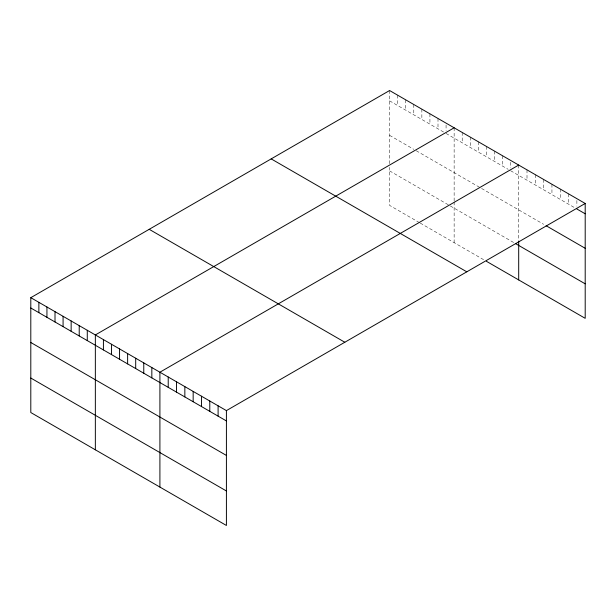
<?xml version="1.0" encoding="UTF-8"?>
<svg xmlns="http://www.w3.org/2000/svg" width="616" height="616" viewBox="0 0 616 616"><rect width="100%" height="100%" fill="white"/><g stroke="black" fill="none" stroke-linecap="round" stroke-linejoin="round"><path stroke-width="0.46" stroke-dasharray="3.08 2.31" d="M389.589 100.855L444.459 132.532M446.069 133.464L508.2 169.338M510.625 170.732L575.221 208.031M389.589 135.351L413.79 149.326M416.216 150.727L480.765 187.996M481.573 188.458L543.635 224.286M389.589 170.894L513.852 242.635M419.442 222.63L389.589 205.39L389.589 167.336M420.251 223.092L483.991 259.898M576.884 200.547L576.884 206.175M568.576 193.871L568.576 204.189M560.26 189.066L560.26 199.392M551.944 184.269L551.944 194.594M543.635 179.464L543.635 189.79M535.319 174.667L535.319 184.993M527.003 169.87L527.003 180.195M518.695 165.065L518.695 240.101M510.625 162.285L510.625 167.922M502.556 155.748L502.556 166.074M494.486 151.089L494.486 161.415M486.417 146.431L486.417 156.757M478.347 141.772L478.347 152.098M470.278 137.114L470.278 147.44M462.208 132.455L462.208 142.781M454.138 127.797L454.138 201.055M454.138 201.94L454.138 242.658M446.069 125.017L446.069 130.654M437.999 118.48L437.999 128.806M429.93 113.821L429.93 124.147M421.86 109.163L421.86 119.489M413.79 104.504L413.79 114.83M405.728 99.846L405.728 110.172M397.659 95.187L397.659 105.513M389.589 90.529L389.589 163.787"/><path stroke-width="0.92" d="M585.2 203.465L226.411 410.61L226.411 525.471L30.8 412.535L30.8 297.674L389.589 90.529L585.2 203.465L585.2 318.326L486.417 261.292M454.138 127.797L95.349 334.942L95.349 449.803M518.695 165.065L159.906 372.21L159.906 487.071M576.884 208.993L585.2 213.79M546.123 225.725L585.2 248.286M515.461 243.566L585.2 283.83M271.186 158.889L466.797 271.825M149.203 229.314L344.814 342.25M30.8 297.674L226.411 410.61M30.8 308L226.411 420.936M30.8 342.496L226.411 455.432M30.8 378.039L226.411 490.975M518.695 240.987L518.695 279.926M218.102 405.813L218.102 416.139M209.786 401.008L209.786 411.334M201.47 396.211L201.47 406.537M193.162 391.414L193.162 401.74M184.846 386.609L184.846 396.935M176.53 381.812L176.53 392.138M168.222 377.015L168.222 387.333M151.836 367.552L151.836 377.877M143.767 362.893L143.767 373.219M135.697 358.235L135.697 368.56M127.627 353.576L127.627 363.902M119.558 348.918L119.558 359.244M111.488 344.259L111.488 354.585M103.419 339.601L103.419 349.926M87.279 330.284L87.279 340.61M79.218 325.625L79.218 335.951M71.148 320.967L71.148 331.293M63.078 316.308L63.078 326.634M55.009 311.65L55.009 321.976M46.939 306.991L46.939 317.317M38.87 302.333L38.87 312.659"/></g></svg>
